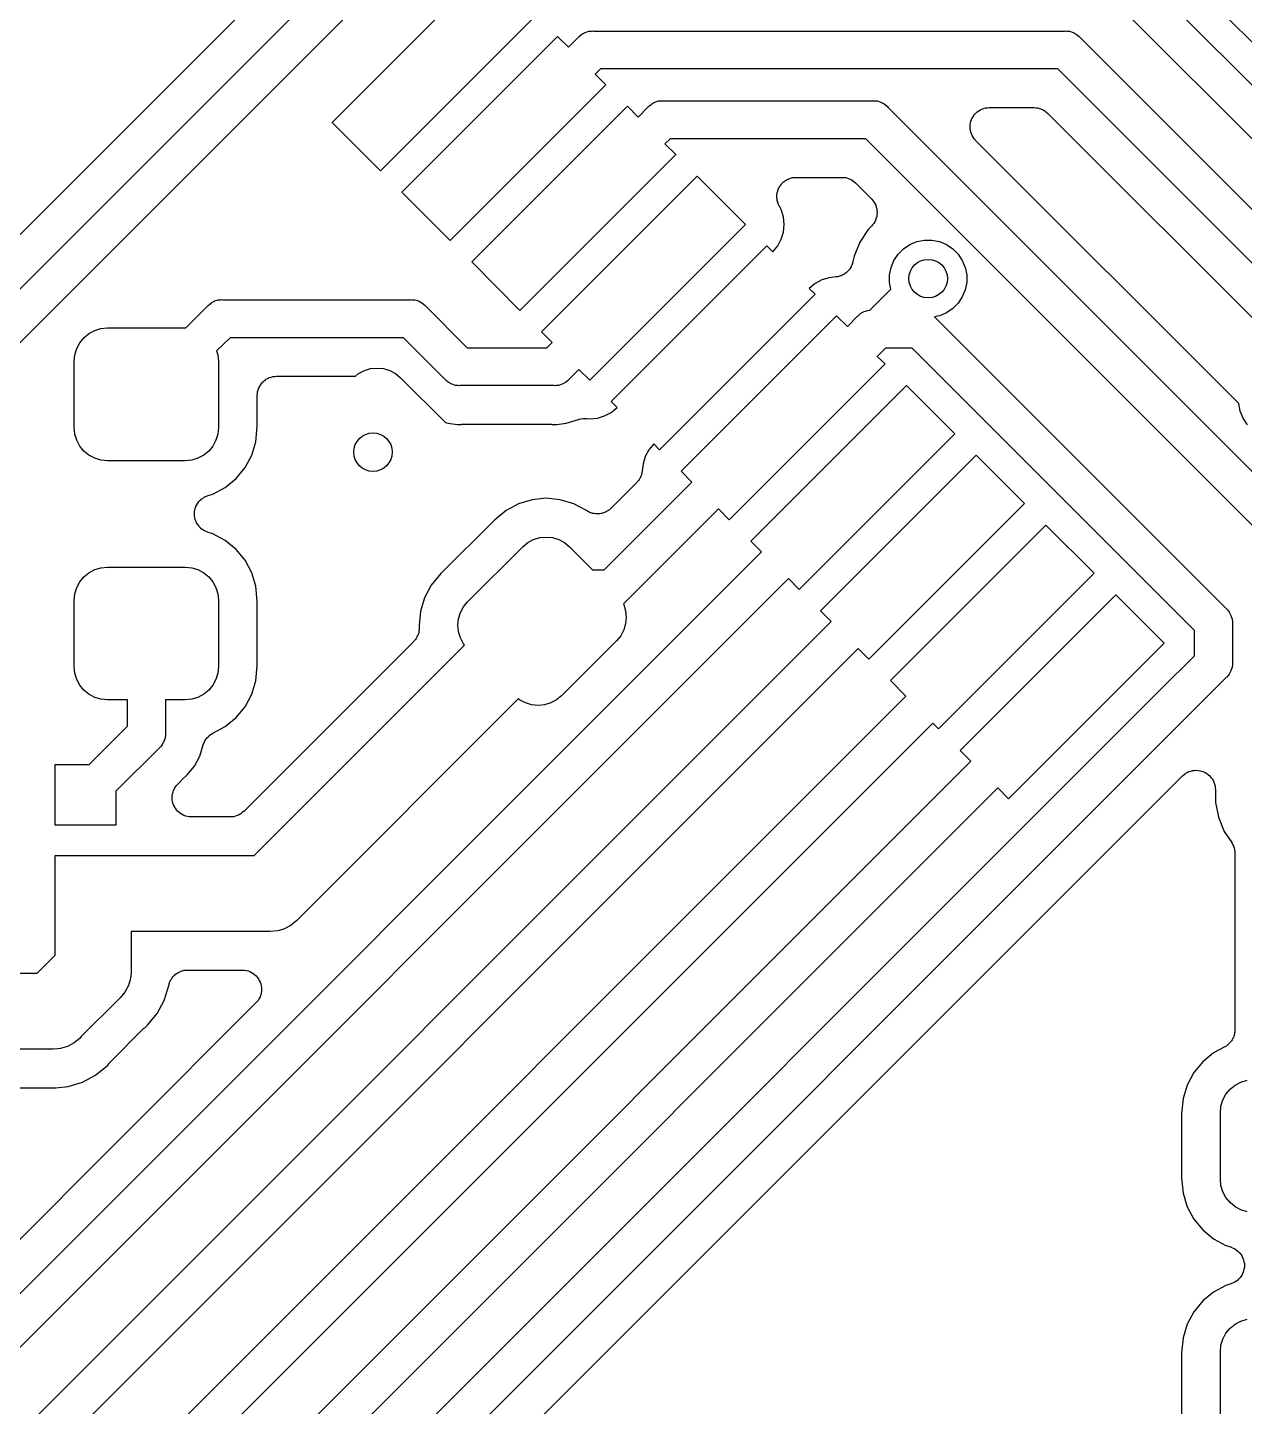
# Model space of a CAD drawing. Extents: x 150.4 to 195, y -135.4 to -96.2.
# Drawn here: x 161.87 to 169.88, y -127.83 to -118.75 of the extents above; entities that cross this region are included whole.
import ezdxf

# ---------------------------------------------------------------- set-up
doc = ezdxf.new("R2010")
doc.units = 0
doc.header["$MEASUREMENT"] = 0
doc.layers.add('BLACK', color=7, linetype='CONTINUOUS')

msp = doc.modelspace()

# ---------------------------------------------------------------- linework, layer by layer
at = {"layer": 'BLACK', "linetype": 'CONTINUOUS'}
for p, q in [((164.193, -117.734), (161.495, -120.432)), ((161.56, -120.725), (164.385, -117.9)), ((164.53, -118.109), (161.763, -120.876)), ((170.154, -119.063), (169.2, -118.109)), ((163.874, -119.371), (164.899, -118.346)), ((169.158, -118.35), (172.247, -121.439)), ((172.07, -121.616), (169.014, -118.559)), ((165.217, -118.664), (164.192, -119.689)), ((165.505, -118.801), (165.519, -118.789)), ((165.519, -118.789), (165.541, -118.778)), ((165.519, -118.789), (165.519, -118.789)), ((165.519, -118.789), (165.519, -118.789)), ((165.541, -118.778), (165.564, -118.771)), ((165.564, -118.771), (165.583, -118.769)), ((165.583, -118.769), (165.589, -118.768)), ((165.583, -118.769), (165.583, -118.769)), ((165.589, -118.768), (165.595, -118.769)), ((165.595, -118.769), (168.7, -118.769)), ((168.7, -118.769), (168.706, -118.768)), ((168.706, -118.768), (168.713, -118.769)), ((168.713, -118.769), (168.713, -118.769)), ((168.713, -118.769), (168.731, -118.771)), ((168.731, -118.771), (168.755, -118.778)), ((168.755, -118.778), (168.776, -118.789)), ((168.776, -118.789), (168.795, -118.805)), ((164.334, -119.831), (165.359, -118.806)), ((165.359, -118.806), (165.43, -118.876)), ((165.43, -118.876), (165.496, -118.81)), ((165.496, -118.81), (165.5, -118.805)), ((165.5, -118.805), (165.505, -118.801)), ((165.505, -118.801), (165.505, -118.801)), ((168.795, -118.805), (168.799, -118.81)), ((168.799, -118.81), (174.826, -124.837)), ((165.641, -119.019), (165.606, -119.053)), ((165.606, -119.053), (165.677, -119.124)), ((168.655, -119.019), (165.641, -119.019)), ((174.675, -125.04), (168.655, -119.019)), ((165.677, -119.124), (164.652, -120.149)), ((165.979, -119.249), (166, -119.238)), ((166, -119.238), (166.024, -119.23)), ((166.024, -119.23), (166.042, -119.229)), ((166.042, -119.229), (166.048, -119.228)), ((166.042, -119.229), (166.042, -119.229)), ((166.048, -119.228), (166.054, -119.229)), ((166.054, -119.229), (167.435, -119.229)), ((167.435, -119.229), (167.441, -119.228)), ((167.441, -119.228), (167.447, -119.229)), ((167.447, -119.229), (167.447, -119.229)), ((167.447, -119.229), (167.466, -119.23)), ((167.466, -119.23), (167.489, -119.238)), ((167.489, -119.238), (167.511, -119.249)), ((164.793, -120.29), (165.819, -119.265)), ((165.819, -119.265), (165.889, -119.336)), ((165.889, -119.336), (165.956, -119.269)), ((165.956, -119.269), (165.96, -119.265)), ((165.96, -119.265), (165.964, -119.261)), ((165.964, -119.261), (165.979, -119.249)), ((165.964, -119.261), (165.964, -119.261)), ((165.979, -119.249), (165.979, -119.249)), ((165.979, -119.249), (165.979, -119.249)), ((167.511, -119.249), (167.53, -119.265)), ((167.53, -119.265), (167.534, -119.27)), ((167.534, -119.27), (173.101, -124.837)), ((168.092, -119.34), (168.098, -119.329)), ((168.098, -119.329), (168.106, -119.319)), ((168.098, -119.329), (168.098, -119.329)), ((168.098, -119.329), (168.098, -119.329)), ((168.106, -119.319), (168.114, -119.31)), ((168.114, -119.31), (168.123, -119.302)), ((168.114, -119.31), (168.114, -119.31)), ((168.114, -119.31), (168.114, -119.31)), ((168.123, -119.302), (168.133, -119.294)), ((168.133, -119.294), (168.144, -119.288)), ((168.133, -119.294), (168.133, -119.294)), ((168.133, -119.294), (168.133, -119.294)), ((168.144, -119.288), (168.155, -119.283)), ((168.155, -119.282), (168.167, -119.279)), ((168.155, -119.283), (168.155, -119.282)), ((168.155, -119.282), (168.155, -119.282)), ((168.167, -119.279), (168.178, -119.275)), ((168.178, -119.275), (168.179, -119.275)), ((168.179, -119.275), (168.191, -119.274)), ((168.179, -119.275), (168.179, -119.275)), ((168.191, -119.274), (168.203, -119.273)), ((168.203, -119.273), (168.497, -119.273)), ((168.497, -119.273), (168.497, -119.273)), ((168.497, -119.273), (168.497, -119.273)), ((168.497, -119.273), (168.499, -119.273)), ((168.497, -119.273), (168.497, -119.273)), ((168.499, -119.273), (168.51, -119.274)), ((168.51, -119.274), (168.522, -119.275)), ((168.522, -119.275), (168.523, -119.276)), ((168.523, -119.276), (168.523, -119.276)), ((168.523, -119.276), (168.534, -119.279)), ((168.534, -119.279), (168.546, -119.283)), ((168.546, -119.283), (168.546, -119.283)), ((168.546, -119.283), (168.547, -119.283)), ((168.547, -119.283), (168.557, -119.289)), ((168.557, -119.289), (168.567, -119.294)), ((168.567, -119.294), (168.568, -119.295)), ((168.568, -119.295), (168.569, -119.295)), ((168.569, -119.295), (168.578, -119.303)), ((168.578, -119.303), (168.587, -119.31)), ((168.587, -119.31), (173.629, -124.352)), ((164.192, -119.689), (163.874, -119.371)), ((168.076, -119.399), (168.077, -119.387)), ((168.077, -119.411), (168.076, -119.399)), ((168.076, -119.399), (168.076, -119.399)), ((168.076, -119.399), (168.076, -119.399)), ((168.077, -119.387), (168.079, -119.374)), ((168.078, -119.423), (168.077, -119.411)), ((168.078, -119.424), (168.078, -119.423)), ((168.082, -119.435), (168.078, -119.424)), ((168.078, -119.424), (168.078, -119.424)), ((168.079, -119.374), (168.082, -119.362)), ((168.079, -119.374), (168.079, -119.374)), ((168.079, -119.374), (168.079, -119.374)), ((168.082, -119.362), (168.086, -119.351)), ((168.086, -119.35), (168.092, -119.34)), ((168.086, -119.351), (168.086, -119.35)), ((168.086, -119.351), (168.086, -119.351)), ((166.1, -119.479), (166.066, -119.513)), ((166.066, -119.513), (166.137, -119.583)), ((167.389, -119.479), (166.1, -119.479)), ((172.95, -125.04), (167.389, -119.479)), ((168.085, -119.447), (168.082, -119.435)), ((168.085, -119.448), (168.085, -119.447)), ((168.085, -119.447), (168.085, -119.447)), ((168.091, -119.458), (168.085, -119.448)), ((168.097, -119.469), (168.091, -119.458)), ((168.104, -119.479), (168.097, -119.469)), ((168.097, -119.469), (168.097, -119.469)), ((168.097, -119.469), (168.097, -119.469)), ((168.112, -119.488), (168.104, -119.479)), ((168.112, -119.489), (168.112, -119.488)), ((168.113, -119.49), (168.112, -119.489)), ((168.112, -119.489), (168.112, -119.489)), ((168.112, -119.489), (168.112, -119.489)), ((169.846, -121.223), (168.113, -119.49)), ((166.137, -119.583), (165.111, -120.609)), ((165.253, -120.75), (166.278, -119.725)), ((166.278, -119.725), (166.596, -120.043)), ((166.822, -119.794), (166.825, -119.789)), ((166.825, -119.789), (166.829, -119.784)), ((166.829, -119.784), (166.833, -119.778)), ((166.833, -119.778), (166.837, -119.774)), ((166.837, -119.774), (166.841, -119.769)), ((166.841, -119.769), (166.846, -119.765)), ((166.846, -119.765), (166.851, -119.761)), ((166.851, -119.761), (166.855, -119.758)), ((166.855, -119.758), (166.86, -119.754)), ((166.86, -119.754), (166.866, -119.751)), ((166.866, -119.751), (166.871, -119.747)), ((166.871, -119.747), (166.877, -119.745)), ((166.877, -119.745), (166.882, -119.742)), ((166.882, -119.742), (166.888, -119.74)), ((166.888, -119.74), (166.894, -119.738)), ((166.894, -119.738), (166.9, -119.737)), ((166.9, -119.737), (166.906, -119.735)), ((166.906, -119.735), (166.912, -119.734)), ((166.912, -119.734), (166.919, -119.733)), ((166.919, -119.733), (166.924, -119.733)), ((166.924, -119.733), (166.93, -119.733)), ((166.93, -119.733), (167.231, -119.733)), ((167.231, -119.733), (167.232, -119.733)), ((167.232, -119.733), (167.232, -119.733)), ((167.232, -119.733), (167.232, -119.733)), ((167.232, -119.733), (167.233, -119.733)), ((167.233, -119.733), (167.245, -119.734)), ((167.245, -119.734), (167.257, -119.735)), ((167.257, -119.735), (167.257, -119.735)), ((167.257, -119.735), (167.258, -119.735)), ((167.258, -119.735), (167.269, -119.739)), ((167.269, -119.739), (167.28, -119.742)), ((167.28, -119.742), (167.281, -119.743)), ((167.281, -119.743), (167.281, -119.743)), ((167.281, -119.743), (167.292, -119.748)), ((167.292, -119.748), (167.302, -119.754)), ((167.302, -119.754), (167.303, -119.754)), ((167.303, -119.754), (167.303, -119.755)), ((167.303, -119.755), (167.312, -119.762)), ((167.312, -119.762), (167.321, -119.77)), ((167.321, -119.77), (167.427, -119.875)), ((164.652, -120.149), (164.334, -119.831)), ((166.803, -119.859), (166.804, -119.852)), ((166.804, -119.865), (166.803, -119.859)), ((166.804, -119.846), (166.805, -119.84)), ((166.804, -119.852), (166.804, -119.846)), ((166.804, -119.87), (166.804, -119.865)), ((166.805, -119.877), (166.804, -119.87)), ((166.805, -119.84), (166.806, -119.834)), ((166.806, -119.883), (166.805, -119.877)), ((166.806, -119.834), (166.808, -119.828)), ((166.807, -119.889), (166.806, -119.883)), ((166.808, -119.828), (166.809, -119.821)), ((166.809, -119.821), (166.811, -119.816)), ((166.811, -119.816), (166.813, -119.81)), ((166.813, -119.81), (166.816, -119.805)), ((166.816, -119.805), (166.819, -119.799)), ((166.819, -119.799), (166.822, -119.794)), ((167.427, -119.875), (167.427, -119.876)), ((167.427, -119.876), (167.427, -119.876)), ((167.427, -119.876), (167.427, -119.876)), ((167.427, -119.876), (167.428, -119.876)), ((167.428, -119.876), (167.435, -119.886)), ((166.808, -119.895), (166.807, -119.889)), ((166.811, -119.901), (166.808, -119.895)), ((166.813, -119.907), (166.811, -119.901)), ((166.815, -119.912), (166.813, -119.907)), ((166.817, -119.918), (166.815, -119.912)), ((166.818, -119.919), (166.817, -119.918)), ((166.832, -119.945), (166.818, -119.919)), ((166.847, -119.993), (166.832, -119.945)), ((167.435, -119.886), (167.443, -119.895)), ((167.443, -119.895), (167.443, -119.896)), ((167.443, -119.896), (167.443, -119.896)), ((167.443, -119.896), (167.449, -119.906)), ((167.449, -119.906), (167.455, -119.917)), ((167.455, -119.917), (167.455, -119.917)), ((167.455, -119.917), (167.455, -119.918)), ((167.455, -119.918), (167.458, -119.929)), ((167.458, -119.929), (167.462, -119.941)), ((167.462, -119.941), (167.462, -119.941)), ((167.462, -119.941), (167.462, -119.942)), ((167.462, -119.942), (167.463, -119.954)), ((167.463, -119.954), (167.464, -119.965)), ((167.464, -119.966), (167.463, -119.978)), ((167.464, -119.965), (167.464, -119.966)), ((167.464, -119.966), (167.464, -119.966)), ((166.596, -120.043), (165.571, -121.068)), ((166.852, -120.043), (166.847, -119.993)), ((166.847, -120.093), (166.852, -120.043)), ((167.427, -120.055), (167.405, -120.076)), ((167.434, -120.046), (167.427, -120.055)), ((167.442, -120.036), (167.434, -120.046)), ((167.448, -120.025), (167.442, -120.036)), ((167.442, -120.036), (167.442, -120.036)), ((167.442, -120.036), (167.442, -120.036)), ((167.454, -120.015), (167.448, -120.025)), ((167.458, -120.002), (167.454, -120.014)), ((167.454, -120.014), (167.454, -120.014)), ((167.454, -120.014), (167.454, -120.015)), ((167.461, -119.991), (167.458, -120.002)), ((167.463, -119.978), (167.461, -119.99)), ((167.461, -119.99), (167.461, -119.991)), ((167.461, -119.991), (167.461, -119.991)), ((166.809, -120.185), (166.832, -120.141)), ((166.832, -120.141), (166.847, -120.093)), ((167.405, -120.076), (167.35, -120.159)), ((167.726, -120.156), (167.775, -120.146)), ((167.775, -120.146), (167.825, -120.146)), ((167.825, -120.146), (167.874, -120.156)), ((165.712, -121.21), (166.738, -120.184)), ((166.738, -120.184), (166.777, -120.223)), ((166.777, -120.223), (166.809, -120.185)), ((167.35, -120.159), (167.312, -120.252)), ((167.575, -120.28), (167.603, -120.238)), ((167.603, -120.238), (167.638, -120.203)), ((167.638, -120.203), (167.68, -120.175)), ((167.68, -120.175), (167.726, -120.156)), ((167.874, -120.156), (167.92, -120.175)), ((167.92, -120.175), (167.962, -120.203)), ((167.962, -120.203), (167.997, -120.238)), ((167.997, -120.238), (168.025, -120.28)), ((165.111, -120.609), (164.793, -120.29)), ((167.285, -120.335), (167.281, -120.339)), ((167.288, -120.329), (167.285, -120.335)), ((167.292, -120.323), (167.288, -120.329)), ((167.294, -120.318), (167.292, -120.323)), ((167.297, -120.313), (167.294, -120.318)), ((167.299, -120.307), (167.297, -120.313)), ((167.301, -120.3), (167.299, -120.307)), ((167.302, -120.295), (167.301, -120.3)), ((167.304, -120.289), (167.302, -120.295)), ((167.312, -120.252), (167.304, -120.288)), ((167.304, -120.288), (167.304, -120.289)), ((167.546, -120.375), (167.556, -120.326)), ((167.556, -120.326), (167.575, -120.28)), ((168.025, -120.28), (168.044, -120.326)), ((168.044, -120.326), (168.054, -120.375)), ((167.1, -120.408), (167.056, -120.432)), ((167.148, -120.394), (167.1, -120.408)), ((167.192, -120.389), (167.148, -120.394)), ((167.198, -120.388), (167.192, -120.389)), ((167.204, -120.388), (167.198, -120.388)), ((167.21, -120.386), (167.204, -120.388)), ((167.217, -120.384), (167.21, -120.386)), ((167.222, -120.382), (167.217, -120.384)), ((167.227, -120.381), (167.222, -120.382)), ((167.233, -120.378), (167.227, -120.381)), ((167.239, -120.375), (167.233, -120.378)), ((167.244, -120.372), (167.239, -120.375)), ((167.249, -120.369), (167.244, -120.372)), ((167.255, -120.365), (167.249, -120.369)), ((167.26, -120.361), (167.255, -120.365)), ((167.264, -120.357), (167.26, -120.361)), ((167.269, -120.354), (167.264, -120.357)), ((167.273, -120.349), (167.269, -120.354)), ((167.278, -120.344), (167.273, -120.349)), ((167.281, -120.339), (167.278, -120.344)), ((167.546, -120.425), (167.546, -120.375)), ((167.555, -120.469), (167.546, -120.425)), ((168.054, -120.425), (168.044, -120.474)), ((168.054, -120.375), (168.054, -120.425)), ((167.056, -120.503), (166.031, -121.528)), ((167.056, -120.432), (167.017, -120.464)), ((167.017, -120.464), (167.056, -120.503)), ((167.415, -120.608), (167.555, -120.469)), ((168.044, -120.474), (168.025, -120.52)), ((162.91, -120.725), (163.056, -120.579)), ((163.056, -120.579), (163.06, -120.575)), ((163.06, -120.575), (163.065, -120.571)), ((163.065, -120.571), (163.079, -120.559)), ((163.065, -120.571), (163.065, -120.571)), ((163.079, -120.559), (163.082, -120.558)), ((163.082, -120.558), (163.101, -120.547)), ((163.101, -120.547), (163.124, -120.54)), ((163.124, -120.54), (163.143, -120.539)), ((163.143, -120.539), (163.149, -120.538)), ((163.143, -120.539), (163.143, -120.539)), ((163.149, -120.538), (163.155, -120.539)), ((163.155, -120.539), (164.389, -120.539)), ((164.389, -120.539), (164.395, -120.538)), ((164.395, -120.538), (164.401, -120.539)), ((164.401, -120.539), (164.401, -120.539)), ((164.401, -120.539), (164.419, -120.54)), ((164.419, -120.54), (164.443, -120.547)), ((164.443, -120.547), (164.465, -120.559)), ((164.465, -120.559), (164.484, -120.575)), ((164.484, -120.575), (164.488, -120.579)), ((164.488, -120.579), (164.763, -120.855)), ((167.379, -120.616), (167.403, -120.609)), ((167.403, -120.609), (167.415, -120.608)), ((167.962, -120.597), (167.92, -120.625)), ((167.997, -120.562), (167.962, -120.597)), ((168.025, -120.52), (167.997, -120.562)), ((166.172, -121.669), (167.197, -120.644)), ((167.197, -120.644), (167.268, -120.715)), ((167.268, -120.715), (167.334, -120.648)), ((167.334, -120.648), (167.338, -120.644)), ((167.338, -120.644), (167.343, -120.64)), ((167.343, -120.64), (167.357, -120.628)), ((167.343, -120.64), (167.343, -120.64)), ((167.357, -120.628), (167.379, -120.616)), ((167.357, -120.628), (167.357, -120.628)), ((167.357, -120.628), (167.357, -120.628)), ((167.874, -120.644), (167.841, -120.651)), ((167.841, -120.651), (169.763, -122.573)), ((167.92, -120.625), (167.874, -120.644)), ((162.212, -120.822), (162.239, -120.789)), ((162.239, -120.789), (162.272, -120.762)), ((162.272, -120.762), (162.31, -120.742)), ((162.31, -120.742), (162.351, -120.729)), ((162.351, -120.729), (162.394, -120.725)), ((162.394, -120.725), (162.906, -120.725)), ((162.906, -120.725), (162.91, -120.725)), ((163.201, -120.789), (163.113, -120.876)), ((164.343, -120.789), (163.201, -120.789)), ((164.619, -121.064), (164.343, -120.789)), ((165.324, -120.821), (165.253, -120.75)), ((162.179, -120.901), (162.192, -120.86)), ((162.192, -120.86), (162.212, -120.822)), ((163.113, -120.876), (163.121, -120.901)), ((164.763, -120.855), (165.289, -120.855)), ((165.289, -120.855), (165.324, -120.821)), ((167.519, -120.857), (167.465, -120.912)), ((167.694, -120.857), (167.519, -120.857)), ((169.554, -122.718), (167.694, -120.857)), ((162.175, -120.944), (162.179, -120.901)), ((162.175, -121.381), (162.175, -120.944)), ((163.121, -120.901), (163.125, -120.944)), ((163.125, -120.944), (163.125, -121.381)), ((167.516, -120.962), (166.49, -121.988)), ((167.465, -120.912), (167.516, -120.962)), ((163.428, -121.071), (163.438, -121.064)), ((163.438, -121.063), (163.449, -121.058)), ((163.438, -121.064), (163.438, -121.063)), ((163.438, -121.064), (163.438, -121.064)), ((163.449, -121.058), (163.459, -121.052)), ((163.459, -121.052), (163.46, -121.052)), ((163.46, -121.052), (163.472, -121.048)), ((163.46, -121.052), (163.46, -121.052)), ((163.472, -121.048), (163.483, -121.045)), ((163.483, -121.045), (163.484, -121.045)), ((163.484, -121.045), (163.496, -121.044)), ((163.484, -121.045), (163.484, -121.045)), ((163.496, -121.044), (163.508, -121.043)), ((163.508, -121.043), (164.027, -121.043)), ((164.027, -121.043), (164.048, -121.025)), ((164.048, -121.025), (164.086, -121.005)), ((164.086, -121.005), (164.127, -120.993)), ((164.127, -120.993), (164.17, -120.989)), ((164.17, -120.989), (164.212, -120.993)), ((164.212, -120.993), (164.253, -121.005)), ((164.253, -121.005), (164.291, -121.025)), ((164.291, -121.025), (164.324, -121.053)), ((164.324, -121.053), (164.62, -121.348)), ((164.622, -121.069), (164.619, -121.064)), ((165.434, -121.064), (165.43, -121.069)), ((165.5, -120.998), (165.434, -121.064)), ((165.571, -121.068), (165.5, -120.998)), ((163.382, -121.156), (163.383, -121.144)), ((163.383, -121.144), (163.384, -121.144)), ((163.384, -121.143), (163.387, -121.132)), ((163.384, -121.144), (163.384, -121.143)), ((163.387, -121.132), (163.391, -121.12)), ((163.391, -121.119), (163.397, -121.109)), ((163.391, -121.12), (163.391, -121.119)), ((163.391, -121.12), (163.391, -121.12)), ((163.397, -121.109), (163.403, -121.099)), ((163.403, -121.098), (163.411, -121.089)), ((163.403, -121.099), (163.403, -121.098)), ((163.403, -121.098), (163.403, -121.098)), ((163.411, -121.089), (163.418, -121.079)), ((163.418, -121.079), (163.419, -121.079)), ((163.419, -121.079), (163.428, -121.071)), ((163.419, -121.079), (163.419, -121.079)), ((164.627, -121.073), (164.622, -121.069)), ((164.638, -121.081), (164.627, -121.073)), ((164.627, -121.073), (164.627, -121.073)), ((164.642, -121.084), (164.638, -121.081)), ((164.663, -121.096), (164.642, -121.084)), ((164.687, -121.103), (164.663, -121.096)), ((164.705, -121.105), (164.687, -121.103)), ((164.711, -121.106), (164.705, -121.105)), ((164.705, -121.105), (164.705, -121.105)), ((164.717, -121.105), (164.711, -121.106)), ((165.335, -121.105), (164.717, -121.105)), ((165.341, -121.106), (165.335, -121.105)), ((165.347, -121.105), (165.341, -121.106)), ((165.366, -121.103), (165.347, -121.105)), ((165.347, -121.105), (165.347, -121.105)), ((165.389, -121.096), (165.366, -121.103)), ((165.411, -121.084), (165.389, -121.096)), ((165.43, -121.069), (165.411, -121.084)), ((166.632, -122.129), (167.657, -121.104)), ((167.657, -121.104), (167.975, -121.422)), ((163.381, -121.168), (163.382, -121.156)), ((163.381, -121.169), (163.381, -121.168)), ((163.381, -121.17), (163.381, -121.169)), ((163.381, -121.169), (163.381, -121.169)), ((163.381, -121.169), (163.381, -121.169)), ((163.381, -121.375), (163.381, -121.17)), ((165.752, -121.249), (165.712, -121.21)), ((169.846, -121.225), (169.846, -121.223)), ((169.856, -121.274), (169.846, -121.225)), ((165.416, -121.353), (165.496, -121.329)), ((165.496, -121.329), (165.502, -121.326)), ((165.502, -121.326), (165.503, -121.326)), ((165.503, -121.326), (165.504, -121.326)), ((165.504, -121.326), (165.515, -121.324)), ((165.515, -121.324), (165.527, -121.322)), ((165.527, -121.322), (165.528, -121.321)), ((165.527, -121.322), (165.527, -121.322)), ((165.528, -121.321), (165.54, -121.322)), ((165.54, -121.322), (165.551, -121.322)), ((165.551, -121.322), (165.571, -121.324)), ((165.571, -121.324), (165.621, -121.319)), ((165.621, -121.319), (165.669, -121.304)), ((165.669, -121.304), (165.713, -121.281)), ((165.713, -121.281), (165.752, -121.249)), ((169.875, -121.32), (169.856, -121.274)), ((169.903, -121.362), (169.875, -121.32)), ((162.179, -121.424), (162.175, -121.381)), ((162.192, -121.465), (162.179, -121.424)), ((163.121, -121.424), (163.108, -121.465)), ((163.125, -121.381), (163.121, -121.424)), ((163.371, -121.474), (163.381, -121.375)), ((164.62, -121.348), (164.637, -121.353)), ((164.637, -121.353), (164.699, -121.36)), ((164.699, -121.36), (164.699, -121.36)), ((164.699, -121.36), (164.711, -121.361)), ((164.711, -121.361), (164.724, -121.36)), ((164.724, -121.36), (164.725, -121.359)), ((164.725, -121.359), (164.731, -121.359)), ((164.731, -121.359), (164.736, -121.359)), ((164.736, -121.359), (165.316, -121.359)), ((165.316, -121.359), (165.318, -121.359)), ((165.318, -121.359), (165.323, -121.36)), ((165.323, -121.36), (165.329, -121.36)), ((165.329, -121.36), (165.341, -121.361)), ((165.341, -121.361), (165.354, -121.36)), ((165.354, -121.36), (165.416, -121.353)), ((165.354, -121.36), (165.354, -121.36)), ((167.975, -121.422), (166.95, -122.447)), ((162.212, -121.503), (162.192, -121.465)), ((162.239, -121.536), (162.212, -121.503)), ((163.088, -121.503), (163.061, -121.536)), ((163.108, -121.465), (163.088, -121.503)), ((163.344, -121.563), (163.371, -121.474)), ((165.992, -121.489), (165.96, -121.528)), ((166.031, -121.528), (165.992, -121.489)), ((162.272, -121.563), (162.239, -121.536)), ((162.31, -121.583), (162.272, -121.563)), ((162.351, -121.596), (162.31, -121.583)), ((162.394, -121.6), (162.351, -121.596)), ((162.906, -121.6), (162.394, -121.6)), ((162.949, -121.596), (162.906, -121.6)), ((162.99, -121.583), (162.949, -121.596)), ((163.028, -121.563), (162.99, -121.583)), ((163.061, -121.536), (163.028, -121.563)), ((163.3, -121.645), (163.344, -121.563)), ((165.936, -121.572), (165.922, -121.62)), ((165.96, -121.528), (165.936, -121.572)), ((167.091, -122.589), (168.117, -121.563)), ((168.117, -121.563), (168.435, -121.881)), ((163.241, -121.716), (163.3, -121.645)), ((165.91, -121.697), (165.908, -121.702)), ((165.912, -121.692), (165.91, -121.697)), ((165.913, -121.685), (165.912, -121.692)), ((165.915, -121.678), (165.913, -121.685)), ((165.916, -121.673), (165.915, -121.678)), ((165.917, -121.667), (165.916, -121.673)), ((165.922, -121.62), (165.917, -121.666)), ((165.917, -121.666), (165.917, -121.667)), ((166.243, -121.74), (166.172, -121.669)), ((163.088, -121.819), (163.17, -121.775)), ((163.17, -121.775), (163.241, -121.716)), ((165.665, -122.318), (166.243, -121.74)), ((165.881, -121.743), (165.711, -121.913)), ((165.884, -121.739), (165.881, -121.743)), ((165.888, -121.735), (165.884, -121.739)), ((165.892, -121.729), (165.888, -121.735)), ((165.896, -121.724), (165.892, -121.729)), ((165.899, -121.719), (165.896, -121.724)), ((165.902, -121.714), (165.899, -121.719)), ((165.905, -121.708), (165.902, -121.714)), ((165.908, -121.702), (165.905, -121.708)), ((162.982, -121.889), (162.989, -121.879)), ((162.989, -121.879), (162.996, -121.869)), ((162.996, -121.869), (163.005, -121.86)), ((162.996, -121.869), (162.996, -121.869)), ((162.996, -121.869), (162.996, -121.869)), ((163.005, -121.86), (163.013, -121.852)), ((163.013, -121.852), (163.014, -121.852)), ((163.014, -121.851), (163.024, -121.845)), ((163.014, -121.852), (163.014, -121.851)), ((163.024, -121.845), (163.034, -121.838)), ((163.034, -121.838), (163.046, -121.833)), ((163.034, -121.838), (163.034, -121.838)), ((163.034, -121.838), (163.034, -121.838)), ((163.046, -121.833), (163.057, -121.828)), ((163.057, -121.828), (163.088, -121.819)), ((163.057, -121.828), (163.057, -121.828)), ((163.057, -121.828), (163.057, -121.828)), ((163.057, -121.828), (163.057, -121.828)), ((165.191, -121.856), (165.102, -121.883)), ((165.283, -121.847), (165.191, -121.856)), ((165.376, -121.856), (165.283, -121.847)), ((165.465, -121.883), (165.376, -121.856)), ((168.435, -121.881), (167.41, -122.907)), ((162.967, -121.937), (162.97, -121.925)), ((162.967, -121.949), (162.967, -121.937)), ((162.967, -121.937), (162.967, -121.937)), ((162.967, -121.937), (162.967, -121.937)), ((162.967, -121.961), (162.967, -121.949)), ((162.967, -121.962), (162.967, -121.961)), ((162.97, -121.974), (162.967, -121.962)), ((162.967, -121.962), (162.967, -121.962)), ((162.97, -121.925), (162.972, -121.913)), ((162.972, -121.913), (162.972, -121.912)), ((162.972, -121.912), (162.973, -121.912)), ((162.973, -121.912), (162.977, -121.901)), ((162.977, -121.901), (162.982, -121.89)), ((162.982, -121.89), (162.982, -121.889)), ((162.982, -121.89), (162.982, -121.89)), ((165.02, -121.927), (164.943, -121.99)), ((165.102, -121.883), (165.02, -121.927)), ((165.549, -121.928), (165.465, -121.883)), ((165.555, -121.932), (165.549, -121.928)), ((165.549, -121.928), (165.549, -121.928)), ((165.561, -121.935), (165.555, -121.932)), ((165.566, -121.937), (165.561, -121.935)), ((165.571, -121.94), (165.566, -121.937)), ((165.577, -121.942), (165.571, -121.94)), ((165.584, -121.945), (165.577, -121.942)), ((165.589, -121.946), (165.584, -121.945)), ((165.595, -121.948), (165.589, -121.946)), ((165.601, -121.948), (165.595, -121.948)), ((165.608, -121.95), (165.601, -121.948)), ((165.614, -121.95), (165.608, -121.95)), ((165.619, -121.95), (165.614, -121.95)), ((165.626, -121.95), (165.619, -121.95)), ((165.633, -121.95), (165.626, -121.95)), ((165.638, -121.949), (165.633, -121.95)), ((165.644, -121.948), (165.638, -121.949)), ((165.65, -121.946), (165.644, -121.948)), ((165.657, -121.945), (165.65, -121.946)), ((165.662, -121.943), (165.657, -121.945)), ((165.668, -121.941), (165.662, -121.943)), ((165.674, -121.938), (165.668, -121.941)), ((165.68, -121.936), (165.674, -121.938)), ((165.685, -121.932), (165.68, -121.936)), ((165.69, -121.93), (165.685, -121.932)), ((165.695, -121.926), (165.69, -121.93)), ((165.701, -121.922), (165.695, -121.926)), ((165.705, -121.918), (165.701, -121.922)), ((165.709, -121.914), (165.705, -121.918)), ((165.711, -121.913), (165.709, -121.914)), ((166.42, -121.917), (165.809, -122.527)), ((166.49, -121.988), (166.42, -121.917)), ((162.972, -121.986), (162.97, -121.974)), ((162.977, -121.997), (162.972, -121.986)), ((162.972, -121.986), (162.972, -121.986)), ((162.972, -121.986), (162.972, -121.986)), ((162.981, -122.009), (162.977, -121.997)), ((162.988, -122.019), (162.981, -122.009)), ((162.981, -122.009), (162.981, -122.009)), ((162.981, -122.009), (162.981, -122.009)), ((162.995, -122.029), (162.988, -122.019)), ((162.995, -122.03), (162.995, -122.029)), ((163.004, -122.039), (162.995, -122.03)), ((162.995, -122.03), (162.995, -122.03)), ((163.012, -122.047), (163.004, -122.039)), ((163.022, -122.054), (163.012, -122.047)), ((163.012, -122.047), (163.012, -122.047)), ((163.012, -122.047), (163.012, -122.047)), ((163.032, -122.061), (163.022, -122.054)), ((163.033, -122.061), (163.032, -122.061)), ((163.044, -122.066), (163.033, -122.061)), ((163.033, -122.061), (163.033, -122.061)), ((164.943, -121.99), (164.59, -122.343)), ((167.551, -123.048), (168.576, -122.023)), ((168.576, -122.023), (168.894, -122.341)), ((163.055, -122.071), (163.044, -122.066)), ((163.056, -122.071), (163.055, -122.071)), ((163.057, -122.072), (163.056, -122.071)), ((163.056, -122.071), (163.056, -122.071)), ((163.056, -122.071), (163.056, -122.071)), ((163.088, -122.081), (163.057, -122.072)), ((163.17, -122.125), (163.088, -122.081)), ((163.241, -122.184), (163.17, -122.125)), ((165.129, -122.166), (165.162, -122.139)), ((165.162, -122.139), (165.2, -122.119)), ((165.2, -122.119), (165.241, -122.106)), ((165.241, -122.106), (165.283, -122.102)), ((165.283, -122.102), (165.326, -122.106)), ((165.326, -122.106), (165.367, -122.119)), ((165.367, -122.119), (165.405, -122.139)), ((165.405, -122.139), (165.438, -122.166)), ((166.702, -122.2), (166.632, -122.129)), ((160.202, -128.7), (166.702, -122.2)), ((163.3, -122.255), (163.241, -122.184)), ((164.766, -122.529), (165.129, -122.166)), ((165.438, -122.166), (165.59, -122.318)), ((162.272, -122.337), (162.31, -122.317)), ((162.31, -122.317), (162.351, -122.304)), ((162.351, -122.304), (162.394, -122.3)), ((162.394, -122.3), (162.906, -122.3)), ((162.906, -122.3), (162.949, -122.304)), ((162.949, -122.304), (162.99, -122.317)), ((162.99, -122.317), (163.028, -122.337)), ((163.344, -122.337), (163.3, -122.255)), ((165.59, -122.318), (165.665, -122.318)), ((166.879, -122.376), (160.347, -128.909)), ((162.192, -122.435), (162.212, -122.397)), ((162.212, -122.397), (162.239, -122.364)), ((162.239, -122.364), (162.272, -122.337)), ((163.028, -122.337), (163.061, -122.364)), ((163.061, -122.364), (163.088, -122.397)), ((163.088, -122.397), (163.108, -122.435)), ((163.371, -122.426), (163.344, -122.337)), ((163.381, -122.525), (163.371, -122.426)), ((164.527, -122.42), (164.483, -122.502)), ((164.59, -122.343), (164.527, -122.42)), ((166.95, -122.447), (166.879, -122.376)), ((168.894, -122.341), (167.869, -123.366)), ((162.175, -122.519), (162.179, -122.476)), ((162.179, -122.476), (162.192, -122.435)), ((163.108, -122.435), (163.121, -122.476)), ((163.121, -122.476), (163.125, -122.519)), ((164.483, -122.502), (164.456, -122.591)), ((168.011, -123.508), (169.036, -122.483)), ((169.036, -122.483), (169.354, -122.801)), ((162.175, -122.956), (162.175, -122.519)), ((163.125, -122.519), (163.125, -122.956)), ((163.381, -122.95), (163.381, -122.525)), ((164.456, -122.591), (164.447, -122.683)), ((164.706, -122.641), (164.719, -122.6)), ((164.719, -122.6), (164.739, -122.562)), ((164.739, -122.562), (164.766, -122.529)), ((165.805, -122.532), (165.793, -122.542)), ((165.793, -122.542), (165.795, -122.547)), ((165.795, -122.547), (165.807, -122.588)), ((165.809, -122.527), (165.805, -122.532)), ((165.807, -122.588), (165.811, -122.63)), ((167.162, -122.659), (167.091, -122.589)), ((169.763, -122.573), (169.768, -122.577)), ((169.768, -122.577), (169.772, -122.582)), ((169.772, -122.582), (169.772, -122.582)), ((169.772, -122.582), (169.779, -122.591)), ((169.779, -122.591), (169.784, -122.596)), ((169.784, -122.596), (169.795, -122.618)), ((158.706, -131.115), (167.162, -122.659)), ((164.447, -122.683), (164.447, -122.688)), ((164.447, -122.688), (164.448, -122.69)), ((164.448, -122.69), (164.448, -122.695)), ((164.448, -122.695), (164.448, -122.701)), ((164.702, -122.683), (164.706, -122.641)), ((164.706, -122.726), (164.702, -122.683)), ((165.807, -122.673), (165.795, -122.714)), ((165.811, -122.63), (165.807, -122.673)), ((169.795, -122.618), (169.802, -122.642)), ((169.802, -122.642), (169.804, -122.66)), ((169.804, -122.66), (169.804, -122.66)), ((169.804, -122.66), (169.805, -122.666)), ((169.805, -122.666), (169.804, -122.672)), ((169.804, -122.672), (169.804, -122.929)), ((164.414, -122.786), (164.411, -122.79)), ((164.418, -122.782), (164.414, -122.786)), ((164.422, -122.776), (164.418, -122.782)), ((164.427, -122.771), (164.422, -122.776)), ((164.429, -122.766), (164.427, -122.771)), ((164.432, -122.761), (164.429, -122.766)), ((164.435, -122.755), (164.432, -122.761)), ((164.438, -122.749), (164.435, -122.755)), ((164.44, -122.744), (164.438, -122.749)), ((164.442, -122.739), (164.44, -122.744)), ((164.444, -122.732), (164.442, -122.739)), ((164.446, -122.725), (164.444, -122.732)), ((164.447, -122.714), (164.446, -122.72)), ((164.446, -122.72), (164.446, -122.725)), ((164.448, -122.701), (164.447, -122.708)), ((164.447, -122.708), (164.447, -122.714)), ((164.719, -122.767), (164.706, -122.726)), ((164.739, -122.805), (164.719, -122.767)), ((165.747, -122.785), (165.385, -123.147)), ((165.775, -122.752), (165.747, -122.785)), ((165.795, -122.714), (165.775, -122.752)), ((169.554, -122.884), (169.554, -122.718)), ((167.339, -122.836), (158.851, -131.324)), ((164.411, -122.79), (163.292, -123.909)), ((163.36, -124.2), (164.746, -122.814)), ((164.746, -122.814), (164.739, -122.805)), ((167.41, -122.907), (167.339, -122.836)), ((169.354, -122.801), (168.329, -123.826)), ((162.179, -122.999), (162.175, -122.956)), ((163.125, -122.956), (163.121, -122.999)), ((163.371, -123.049), (163.381, -122.95)), ((169.33, -123.107), (169.554, -122.884)), ((169.802, -122.96), (169.795, -122.983)), ((169.804, -122.941), (169.802, -122.96)), ((169.804, -122.929), (169.805, -122.935)), ((169.805, -122.935), (169.804, -122.941)), ((169.804, -122.941), (169.804, -122.941)), ((162.192, -123.04), (162.179, -122.999)), ((162.212, -123.078), (162.192, -123.04)), ((163.108, -123.04), (163.088, -123.078)), ((163.121, -122.999), (163.108, -123.04)), ((163.344, -123.138), (163.371, -123.049)), ((167.653, -123.15), (167.551, -123.048)), ((169.763, -123.028), (169.507, -123.284)), ((169.768, -123.024), (169.763, -123.028)), ((169.774, -123.017), (169.768, -123.024)), ((169.784, -123.005), (169.774, -123.017)), ((169.795, -122.983), (169.784, -123.005)), ((169.795, -122.983), (169.795, -122.983)), ((157.187, -133.616), (167.653, -123.15)), ((162.239, -123.111), (162.212, -123.078)), ((162.272, -123.138), (162.239, -123.111)), ((162.31, -123.158), (162.272, -123.138)), ((163.028, -123.138), (162.99, -123.158)), ((163.061, -123.111), (163.028, -123.138)), ((163.088, -123.078), (163.061, -123.111)), ((163.3, -123.22), (163.344, -123.138)), ((164.216, -128.222), (169.33, -123.107)), ((165.385, -123.147), (165.352, -123.175)), ((169.33, -123.107), (169.33, -123.107)), ((162.351, -123.171), (162.31, -123.158)), ((162.394, -123.175), (162.351, -123.171)), ((162.525, -123.175), (162.394, -123.175)), ((162.525, -123.348), (162.525, -123.175)), ((162.906, -123.175), (162.775, -123.175)), ((162.775, -123.175), (162.775, -123.394)), ((162.949, -123.171), (162.906, -123.175)), ((162.99, -123.158), (162.949, -123.171)), ((163.241, -123.291), (163.3, -123.22)), ((165.1, -123.167), (163.649, -124.618)), ((165.109, -123.175), (165.1, -123.167)), ((165.147, -123.195), (165.109, -123.175)), ((165.188, -123.207), (165.147, -123.195)), ((165.23, -123.211), (165.188, -123.207)), ((165.273, -123.207), (165.23, -123.211)), ((165.314, -123.195), (165.273, -123.207)), ((165.352, -123.175), (165.314, -123.195)), ((167.83, -123.327), (157.364, -133.793)), ((163.17, -123.35), (163.241, -123.291)), ((169.507, -123.284), (164.425, -128.366)), ((167.869, -123.366), (167.83, -123.327)), ((169.507, -123.284), (169.507, -123.284)), ((162.273, -123.6), (162.525, -123.348)), ((162.773, -123.425), (162.766, -123.448)), ((162.775, -123.406), (162.773, -123.425)), ((162.775, -123.394), (162.776, -123.4)), ((162.776, -123.4), (162.775, -123.406)), ((162.775, -123.406), (162.775, -123.406)), ((163.049, -123.425), (163.058, -123.417)), ((163.049, -123.426), (163.049, -123.425)), ((163.058, -123.417), (163.066, -123.409)), ((163.066, -123.409), (163.066, -123.408)), ((163.066, -123.408), (163.067, -123.408)), ((163.067, -123.408), (163.077, -123.401)), ((163.077, -123.401), (163.087, -123.395)), ((163.087, -123.395), (163.17, -123.35)), ((162.734, -123.493), (162.45, -123.777)), ((162.739, -123.489), (162.734, -123.493)), ((162.743, -123.484), (162.739, -123.489)), ((162.754, -123.47), (162.743, -123.484)), ((162.743, -123.484), (162.743, -123.484)), ((162.755, -123.469), (162.754, -123.47)), ((162.766, -123.448), (162.755, -123.469)), ((163.002, -123.546), (163.025, -123.47)), ((163.025, -123.468), (163.03, -123.457)), ((163.025, -123.469), (163.025, -123.468)), ((163.025, -123.47), (163.025, -123.469)), ((163.025, -123.469), (163.025, -123.469)), ((163.025, -123.469), (163.025, -123.469)), ((163.03, -123.457), (163.035, -123.447)), ((163.035, -123.445), (163.042, -123.436)), ((163.035, -123.446), (163.035, -123.445)), ((163.035, -123.447), (163.035, -123.446)), ((163.042, -123.436), (163.048, -123.426)), ((163.048, -123.426), (163.049, -123.426)), ((168.081, -123.579), (168.011, -123.508)), ((161.676, -129.984), (168.081, -123.579)), ((162.05, -124), (162.05, -123.6)), ((162.05, -123.6), (162.273, -123.6)), ((162.967, -123.612), (163.002, -123.546)), ((162.857, -123.729), (162.9, -123.686)), ((162.9, -123.686), (162.902, -123.684)), ((162.902, -123.684), (162.906, -123.681)), ((162.906, -123.681), (162.91, -123.677)), ((162.91, -123.677), (162.919, -123.669)), ((162.919, -123.669), (162.967, -123.612)), ((164.716, -128.434), (169.475, -123.675)), ((169.475, -123.675), (169.476, -123.674)), ((169.476, -123.674), (169.486, -123.666)), ((169.476, -123.674), (169.476, -123.674)), ((169.476, -123.674), (169.476, -123.674)), ((169.476, -123.674), (169.476, -123.674)), ((169.486, -123.666), (169.495, -123.659)), ((169.495, -123.659), (169.496, -123.659)), ((169.496, -123.658), (169.507, -123.653)), ((169.496, -123.659), (169.496, -123.658)), ((169.507, -123.653), (169.517, -123.647)), ((169.517, -123.647), (169.518, -123.647)), ((169.518, -123.647), (169.53, -123.644)), ((169.518, -123.647), (169.518, -123.647)), ((169.53, -123.644), (169.541, -123.64)), ((169.541, -123.64), (169.541, -123.64)), ((169.541, -123.64), (169.542, -123.64)), ((169.542, -123.64), (169.554, -123.639)), ((169.554, -123.639), (169.566, -123.638)), ((169.566, -123.638), (169.566, -123.638)), ((169.566, -123.638), (169.566, -123.638)), ((169.566, -123.638), (169.579, -123.639)), ((169.579, -123.639), (169.591, -123.641)), ((169.591, -123.641), (169.591, -123.641)), ((169.591, -123.641), (169.591, -123.641)), ((169.591, -123.641), (169.603, -123.644)), ((169.603, -123.644), (169.614, -123.648)), ((169.614, -123.648), (169.614, -123.648)), ((169.614, -123.648), (169.615, -123.648)), ((169.615, -123.648), (169.625, -123.654)), ((169.625, -123.654), (169.636, -123.66)), ((169.636, -123.66), (169.636, -123.66)), ((169.636, -123.66), (169.636, -123.66)), ((169.636, -123.66), (169.646, -123.668)), ((169.646, -123.668), (169.655, -123.676)), ((169.655, -123.676), (169.655, -123.676)), ((169.655, -123.676), (169.655, -123.676)), ((169.655, -123.676), (169.663, -123.685)), ((169.663, -123.685), (169.671, -123.695)), ((169.671, -123.695), (169.671, -123.695)), ((169.671, -123.695), (169.671, -123.695)), ((169.671, -123.695), (169.677, -123.706)), ((168.258, -123.755), (161.885, -130.128)), ((162.45, -123.777), (162.45, -124)), ((162.822, -123.793), (162.826, -123.782)), ((162.826, -123.782), (162.829, -123.77)), ((162.829, -123.77), (162.829, -123.77)), ((162.829, -123.77), (162.83, -123.77)), ((162.83, -123.77), (162.835, -123.759)), ((162.835, -123.759), (162.841, -123.748)), ((162.841, -123.748), (162.849, -123.739)), ((162.841, -123.748), (162.841, -123.748)), ((162.841, -123.748), (162.841, -123.748)), ((162.849, -123.739), (162.857, -123.729)), ((168.329, -123.826), (168.258, -123.755)), ((169.677, -123.706), (169.682, -123.717)), ((169.682, -123.717), (169.682, -123.717)), ((169.682, -123.717), (169.683, -123.717)), ((169.683, -123.717), (169.686, -123.729)), ((169.686, -123.729), (169.69, -123.74)), ((169.69, -123.74), (169.69, -123.741)), ((169.69, -123.741), (169.69, -123.741)), ((169.69, -123.741), (169.691, -123.753)), ((169.691, -123.753), (169.692, -123.765)), ((169.692, -123.765), (169.692, -123.85)), ((162.82, -123.818), (162.821, -123.806)), ((162.82, -123.819), (162.82, -123.818)), ((162.82, -123.818), (162.82, -123.818)), ((162.821, -123.831), (162.82, -123.819)), ((162.821, -123.806), (162.822, -123.794)), ((162.822, -123.843), (162.821, -123.831)), ((162.822, -123.794), (162.822, -123.793)), ((162.822, -123.794), (162.822, -123.794)), ((162.825, -123.855), (162.822, -123.843)), ((162.822, -123.843), (162.822, -123.843)), ((162.822, -123.843), (162.822, -123.843)), ((162.829, -123.867), (162.825, -123.855)), ((162.835, -123.878), (162.829, -123.867)), ((162.829, -123.867), (162.829, -123.867)), ((162.829, -123.867), (162.829, -123.867)), ((162.84, -123.889), (162.835, -123.878)), ((169.692, -123.85), (169.712, -123.948)), ((162.841, -123.889), (162.84, -123.889)), ((162.84, -123.889), (162.84, -123.889)), ((162.848, -123.898), (162.841, -123.889)), ((162.856, -123.908), (162.848, -123.898)), ((162.866, -123.916), (162.856, -123.908)), ((162.856, -123.908), (162.856, -123.908)), ((162.856, -123.908), (162.856, -123.908)), ((162.875, -123.924), (162.866, -123.916)), ((162.886, -123.93), (162.875, -123.924)), ((162.875, -123.924), (162.875, -123.924)), ((162.875, -123.924), (162.875, -123.924)), ((162.897, -123.936), (162.886, -123.93)), ((162.909, -123.94), (162.897, -123.936)), ((162.897, -123.936), (162.897, -123.936)), ((162.897, -123.936), (162.897, -123.936)), ((162.92, -123.943), (162.909, -123.94)), ((162.921, -123.943), (162.92, -123.943)), ((162.92, -123.943), (162.92, -123.943)), ((162.933, -123.945), (162.921, -123.943)), ((162.945, -123.946), (162.933, -123.945)), ((162.947, -123.946), (162.945, -123.946)), ((162.945, -123.946), (162.945, -123.946)), ((162.945, -123.946), (162.945, -123.946)), ((162.945, -123.946), (162.945, -123.946)), ((163.202, -123.946), (162.947, -123.946)), ((163.214, -123.945), (163.202, -123.946)), ((163.226, -123.944), (163.214, -123.945)), ((163.227, -123.944), (163.226, -123.944)), ((163.226, -123.944), (163.226, -123.944)), ((163.238, -123.94), (163.227, -123.944)), ((163.249, -123.937), (163.238, -123.94)), ((163.25, -123.937), (163.249, -123.937)), ((163.251, -123.936), (163.25, -123.937)), ((163.261, -123.931), (163.251, -123.936)), ((163.271, -123.926), (163.261, -123.931)), ((163.272, -123.925), (163.271, -123.926)), ((163.273, -123.925), (163.272, -123.925)), ((163.282, -123.917), (163.273, -123.925)), ((163.291, -123.91), (163.282, -123.917)), ((163.292, -123.909), (163.291, -123.91)), ((163.292, -123.909), (163.292, -123.909)), ((163.292, -123.909), (163.292, -123.909)), ((163.292, -123.909), (163.292, -123.909)), ((169.712, -123.948), (169.75, -124.041)), ((162.45, -124), (162.05, -124)), ((169.75, -124.041), (169.8, -124.115)), ((169.8, -124.115), (169.8, -124.115)), ((169.8, -124.115), (169.8, -124.115)), ((169.8, -124.115), (169.8, -124.115)), ((169.8, -124.115), (169.801, -124.117)), ((169.801, -124.117), (169.806, -124.127)), ((169.806, -124.127), (169.811, -124.137)), ((169.811, -124.137), (169.812, -124.138)), ((169.812, -124.138), (169.812, -124.139)), ((169.812, -124.139), (169.815, -124.15)), ((169.815, -124.15), (169.819, -124.161)), ((162.05, -124.438), (162.05, -124.2)), ((162.05, -124.2), (162.288, -124.2)), ((162.288, -124.2), (162.3, -124.199)), ((162.3, -124.199), (162.312, -124.2)), ((162.312, -124.2), (163.36, -124.2)), ((169.819, -124.161), (169.819, -124.162)), ((169.819, -124.162), (169.819, -124.162)), ((169.819, -124.162), (169.82, -124.174)), ((169.82, -124.174), (169.821, -124.186)), ((169.821, -124.186), (169.821, -125.348)), ((162.049, -124.45), (162.05, -124.438)), ((162.05, -124.462), (162.049, -124.45)), ((162.05, -124.6), (162.05, -124.462)), ((162.05, -124.856), (162.05, -124.6)), ((162.05, -124.6), (162.05, -124.6)), ((163.513, -124.696), (163.464, -124.701)), ((163.524, -124.693), (163.513, -124.696)), ((163.56, -124.682), (163.524, -124.693)), ((163.603, -124.659), (163.56, -124.682)), ((163.641, -124.628), (163.603, -124.659)), ((163.649, -124.618), (163.641, -124.628)), ((163.451, -124.7), (162.55, -124.7)), ((162.55, -124.7), (162.55, -124.948)), ((163.464, -124.701), (163.451, -124.7)), ((161.931, -124.975), (162.05, -124.856)), ((162.55, -124.948), (162.551, -124.96)), ((162.551, -124.96), (162.55, -124.972)), ((162.858, -124.972), (162.863, -124.968)), ((162.863, -124.968), (162.869, -124.966)), ((162.869, -124.966), (162.874, -124.964)), ((162.874, -124.964), (162.88, -124.962)), ((162.88, -124.962), (162.886, -124.959)), ((162.886, -124.959), (162.892, -124.958)), ((162.892, -124.958), (162.897, -124.956)), ((162.897, -124.956), (162.904, -124.956)), ((162.904, -124.956), (162.911, -124.955)), ((162.911, -124.955), (162.916, -124.955)), ((162.916, -124.955), (162.922, -124.954)), ((162.922, -124.954), (163.282, -124.954)), ((163.282, -124.954), (163.284, -124.954)), ((163.284, -124.954), (163.284, -124.954)), ((163.284, -124.954), (163.284, -124.954)), ((163.284, -124.954), (163.284, -124.954)), ((163.284, -124.954), (163.296, -124.955)), ((163.296, -124.955), (163.308, -124.957)), ((163.308, -124.957), (163.308, -124.957)), ((163.308, -124.957), (163.309, -124.957)), ((163.309, -124.957), (163.32, -124.96)), ((163.32, -124.96), (163.332, -124.964)), ((163.332, -124.964), (163.332, -124.964)), ((163.332, -124.964), (163.332, -124.964)), ((163.332, -124.964), (163.343, -124.97)), ((156.175, -124.975), (161.931, -124.975)), ((162.532, -125.056), (162.509, -125.1)), ((162.546, -125.009), (162.532, -125.056)), ((162.55, -124.972), (162.546, -125.009)), ((162.55, -124.972), (162.55, -124.972)), ((162.768, -125.154), (162.8, -125.049)), ((162.8, -125.049), (162.801, -125.043)), ((162.801, -125.043), (162.803, -125.037)), ((162.803, -125.037), (162.805, -125.032)), ((162.805, -125.032), (162.808, -125.026)), ((162.808, -125.026), (162.811, -125.02)), ((162.811, -125.02), (162.814, -125.015)), ((162.814, -125.015), (162.817, -125.01)), ((162.817, -125.01), (162.821, -125.005)), ((162.821, -125.005), (162.825, -124.999)), ((162.825, -124.999), (162.829, -124.995)), ((162.829, -124.995), (162.833, -124.991)), ((162.833, -124.991), (162.838, -124.987)), ((162.838, -124.987), (162.843, -124.982)), ((162.843, -124.982), (162.847, -124.979)), ((162.847, -124.979), (162.852, -124.975)), ((162.852, -124.975), (162.858, -124.972)), ((163.343, -124.97), (163.354, -124.976)), ((163.354, -124.976), (163.354, -124.976)), ((163.354, -124.976), (163.354, -124.976)), ((163.354, -124.976), (163.363, -124.984)), ((163.363, -124.984), (163.373, -124.992)), ((163.373, -124.992), (163.373, -124.992)), ((163.373, -124.992), (163.373, -124.992)), ((163.373, -124.992), (163.381, -125.002)), ((163.381, -125.002), (163.388, -125.011)), ((163.388, -125.011), (163.388, -125.011)), ((163.388, -125.011), (163.389, -125.011)), ((163.389, -125.011), (163.394, -125.022)), ((163.394, -125.022), (163.4, -125.033)), ((163.4, -125.033), (163.4, -125.033)), ((163.4, -125.033), (163.4, -125.033)), ((163.4, -125.033), (163.403, -125.045)), ((163.403, -125.045), (163.407, -125.057)), ((163.407, -125.057), (163.407, -125.057)), ((163.407, -125.057), (163.407, -125.057)), ((163.407, -125.057), (163.408, -125.069)), ((162.468, -125.145), (162.22, -125.393)), ((162.478, -125.138), (162.468, -125.145)), ((162.509, -125.1), (162.478, -125.138)), ((163.394, -125.141), (163.388, -125.152)), ((163.399, -125.13), (163.394, -125.141)), ((163.4, -125.13), (163.399, -125.13)), ((163.399, -125.13), (163.399, -125.13)), ((163.403, -125.118), (163.4, -125.13)), ((163.407, -125.107), (163.403, -125.118)), ((163.408, -125.094), (163.407, -125.106)), ((163.407, -125.106), (163.407, -125.106)), ((163.407, -125.106), (163.407, -125.107)), ((163.408, -125.069), (163.409, -125.081)), ((163.409, -125.082), (163.408, -125.094)), ((163.409, -125.081), (163.409, -125.082)), ((163.409, -125.082), (163.409, -125.082)), ((163.372, -125.171), (160.134, -128.409)), ((162.658, -125.318), (162.721, -125.241)), ((162.721, -125.241), (162.768, -125.154)), ((163.38, -125.161), (163.372, -125.171)), ((163.388, -125.152), (163.38, -125.161)), ((163.388, -125.152), (163.388, -125.152)), ((163.388, -125.152), (163.388, -125.152)), ((162.64, -125.334), (162.644, -125.33)), ((162.644, -125.33), (162.658, -125.318)), ((162.213, -125.403), (162.175, -125.434)), ((162.22, -125.393), (162.213, -125.403)), ((162.413, -125.559), (162.634, -125.338)), ((162.634, -125.338), (162.636, -125.337)), ((162.636, -125.337), (162.64, -125.334)), ((169.799, -125.42), (169.795, -125.424)), ((169.802, -125.414), (169.799, -125.42)), ((169.806, -125.409), (169.802, -125.414)), ((169.808, -125.403), (169.806, -125.409)), ((169.811, -125.398), (169.808, -125.403)), ((169.813, -125.392), (169.811, -125.398)), ((169.815, -125.386), (169.813, -125.392)), ((169.817, -125.38), (169.815, -125.386)), ((169.818, -125.375), (169.817, -125.38)), ((169.819, -125.368), (169.818, -125.375)), ((169.82, -125.361), (169.819, -125.368)), ((169.821, -125.35), (169.82, -125.356)), ((169.82, -125.356), (169.82, -125.361)), ((169.821, -125.348), (169.821, -125.35)), ((162.023, -125.475), (152.599, -125.475)), ((162.035, -125.476), (162.023, -125.475)), ((162.064, -125.473), (162.035, -125.476)), ((162.084, -125.471), (162.064, -125.473)), ((162.131, -125.457), (162.084, -125.471)), ((162.175, -125.434), (162.131, -125.457)), ((169.68, -125.5), (169.609, -125.559)), ((169.754, -125.46), (169.68, -125.5)), ((169.759, -125.457), (169.754, -125.46)), ((169.764, -125.455), (169.759, -125.457)), ((169.769, -125.45), (169.764, -125.455)), ((169.774, -125.447), (169.769, -125.45)), ((169.778, -125.443), (169.774, -125.447)), ((169.783, -125.439), (169.778, -125.443)), ((169.787, -125.434), (169.783, -125.439)), ((169.792, -125.429), (169.787, -125.434)), ((169.795, -125.424), (169.792, -125.429)), ((162.316, -125.646), (162.393, -125.583)), ((162.393, -125.583), (162.405, -125.569)), ((162.405, -125.569), (162.406, -125.567)), ((162.406, -125.567), (162.41, -125.564)), ((162.41, -125.564), (162.413, -125.559)), ((169.609, -125.559), (169.55, -125.63)), ((162.134, -125.722), (162.229, -125.693)), ((162.229, -125.693), (162.316, -125.646)), ((169.55, -125.63), (169.506, -125.712)), ((169.822, -125.712), (169.86, -125.692)), ((169.86, -125.692), (169.901, -125.679)), ((156.267, -125.729), (162.004, -125.729)), ((162.004, -125.729), (162.006, -125.729)), ((162.006, -125.729), (162.011, -125.73)), ((162.011, -125.73), (162.016, -125.73)), ((162.016, -125.73), (162.035, -125.731)), ((162.035, -125.731), (162.054, -125.73)), ((162.054, -125.73), (162.134, -125.722)), ((162.054, -125.73), (162.054, -125.73)), ((169.506, -125.712), (169.479, -125.801)), ((169.742, -125.81), (169.762, -125.772)), ((169.762, -125.772), (169.789, -125.739)), ((169.789, -125.739), (169.822, -125.712)), ((169.479, -125.801), (169.469, -125.9)), ((169.725, -125.894), (169.729, -125.851)), ((169.729, -125.851), (169.742, -125.81)), ((169.469, -125.9), (169.469, -126.325)), ((169.725, -126.331), (169.725, -125.894)), ((169.469, -126.325), (169.479, -126.424)), ((169.729, -126.374), (169.725, -126.331)), ((169.742, -126.415), (169.729, -126.374)), ((169.762, -126.453), (169.742, -126.415)), ((169.479, -126.424), (169.506, -126.513)), ((169.506, -126.513), (169.55, -126.595)), ((169.789, -126.486), (169.762, -126.453)), ((169.822, -126.513), (169.789, -126.486)), ((169.86, -126.533), (169.822, -126.513)), ((169.55, -126.595), (169.609, -126.666)), ((169.901, -126.546), (169.86, -126.533)), ((169.609, -126.666), (169.68, -126.725)), ((169.68, -126.725), (169.762, -126.769)), ((169.762, -126.769), (169.793, -126.778)), ((169.793, -126.778), (169.794, -126.779)), ((169.794, -126.779), (169.794, -126.779)), ((169.794, -126.779), (169.794, -126.779)), ((169.794, -126.779), (169.795, -126.779)), ((169.795, -126.779), (169.806, -126.784)), ((169.806, -126.784), (169.817, -126.789)), ((169.817, -126.789), (169.817, -126.789)), ((169.817, -126.789), (169.818, -126.789)), ((169.818, -126.789), (169.828, -126.796)), ((169.828, -126.796), (169.838, -126.803)), ((169.838, -126.803), (169.838, -126.803)), ((169.838, -126.803), (169.838, -126.803)), ((169.838, -126.803), (169.847, -126.812)), ((169.847, -126.812), (169.855, -126.82)), ((169.855, -126.82), (169.855, -126.82)), ((169.855, -126.82), (169.855, -126.821)), ((169.855, -126.821), (169.862, -126.831)), ((169.862, -126.831), (169.869, -126.841)), ((169.869, -126.841), (169.869, -126.841)), ((169.869, -126.841), (169.869, -126.841)), ((169.869, -126.841), (169.873, -126.853)), ((169.873, -126.853), (169.878, -126.864)), ((169.878, -126.864), (169.878, -126.864)), ((169.878, -126.864), (169.878, -126.864)), ((169.878, -126.864), (169.88, -126.876)), ((169.88, -126.876), (169.883, -126.888)), ((169.868, -126.961), (169.861, -126.971)), ((169.873, -126.949), (169.868, -126.96)), ((169.868, -126.96), (169.868, -126.96)), ((169.868, -126.96), (169.868, -126.961)), ((169.877, -126.938), (169.873, -126.949)), ((169.878, -126.938), (169.877, -126.938)), ((169.88, -126.925), (169.878, -126.937)), ((169.878, -126.937), (169.878, -126.938)), ((169.883, -126.913), (169.88, -126.925)), ((169.883, -126.888), (169.883, -126.888)), ((169.883, -126.888), (169.883, -126.889)), ((169.883, -126.889), (169.883, -126.9)), ((169.883, -126.9), (169.883, -126.913)), ((169.883, -126.913), (169.883, -126.913)), ((169.883, -126.913), (169.883, -126.913)), ((169.762, -127.031), (169.68, -127.075)), ((169.793, -127.022), (169.762, -127.031)), ((169.805, -127.017), (169.793, -127.022)), ((169.816, -127.012), (169.805, -127.017)), ((169.826, -127.005), (169.816, -127.012)), ((169.816, -127.012), (169.816, -127.012)), ((169.816, -127.012), (169.816, -127.012)), ((169.836, -126.999), (169.826, -127.005)), ((169.837, -126.998), (169.836, -126.998)), ((169.836, -126.998), (169.836, -126.999)), ((169.845, -126.99), (169.837, -126.998)), ((169.854, -126.981), (169.845, -126.99)), ((169.861, -126.971), (169.854, -126.981)), ((169.854, -126.981), (169.854, -126.981)), ((169.854, -126.981), (169.854, -126.981)), ((169.609, -127.134), (169.55, -127.205)), ((169.68, -127.075), (169.609, -127.134)), ((169.55, -127.205), (169.506, -127.287)), ((169.506, -127.287), (169.479, -127.376)), ((169.762, -127.347), (169.789, -127.314)), ((169.789, -127.314), (169.822, -127.287)), ((169.822, -127.287), (169.86, -127.267)), ((169.86, -127.267), (169.901, -127.254)), ((169.479, -127.376), (169.469, -127.475)), ((169.729, -127.426), (169.742, -127.385)), ((169.742, -127.385), (169.762, -127.347)), ((169.469, -127.475), (169.469, -127.9)), ((169.725, -127.469), (169.729, -127.426)), ((169.725, -127.906), (169.725, -127.469))]:
    msp.add_line(p, q, dxfattribs=at)
at = {"layer": 'BLACK'}
for centre in [(167.8, -120.4), (164.143, -121.543)]:
    msp.add_circle(centre, 0.127, dxfattribs=at)

doc.saveas('drawing.dxf')
